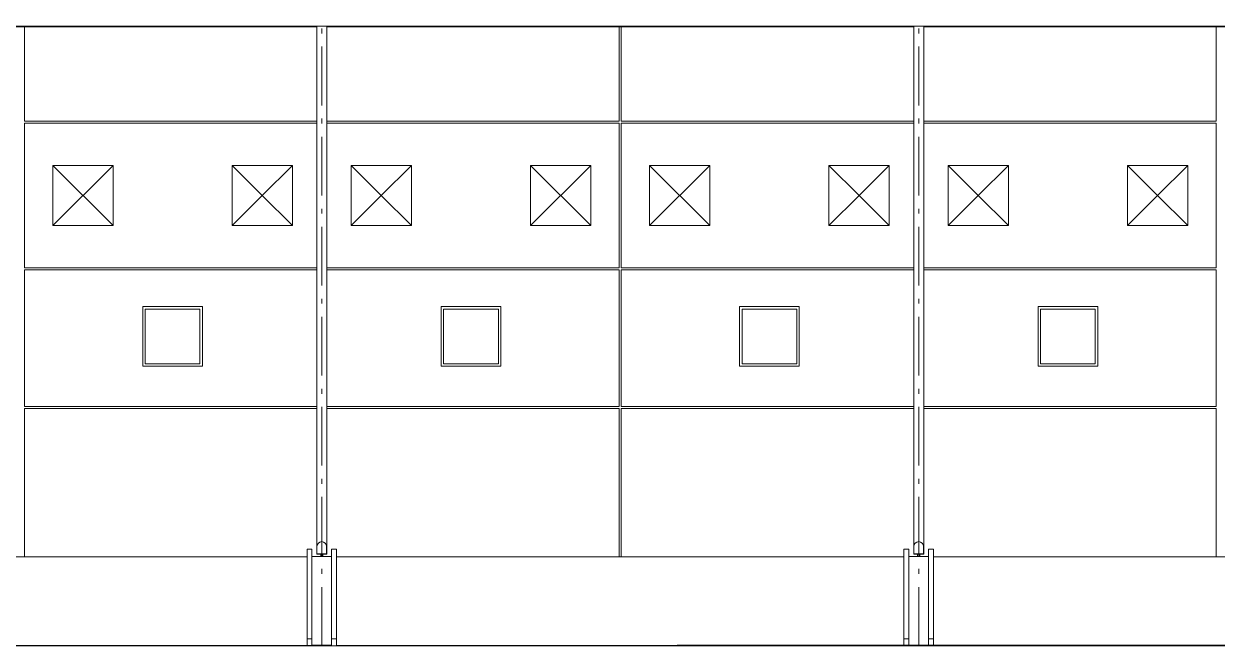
# Model space of a CAD drawing. Header units: metres. Extents: x -199 to 506, y -5 to 23.
# Drawn here: x -103.62 to -79.25, y -1.83 to 10.89 of the extents above; entities that cross this region are included whole.
import ezdxf

# ---------------------------------------------------------------- set-up
doc = ezdxf.new("R2010")
doc.units = ezdxf.units.M
doc.linetypes.add('01_Grid', pattern=[1.74, 1.2, -0.27, 0, -0.27])
for name, color, linetype, lineweight in [('03EJES-1', 1, '01_Grid', 5), ('06MUREXT', 92, 'Continuous', 9), ('17EQAGUA', 5, 'Continuous', 5), ('26VENT', 144, 'Continuous', 5), ('46BANQ', 8, 'Continuous', 5), ('53BAPS', 1, 'Continuous', 5), ('70LINEA', 1, 'Continuous', 13), ('70LINEA-1', 1, 'Continuous', 5), ('70LINEA-2', 250, 'Continuous', 15)]:
    doc.layers.add(name, color=color, linetype=linetype, lineweight=lineweight)

# ---------------------------------------------------------------- blocks, each defined once
blk = doc.blocks.new('Downspout - Square - Downspout - Square 8_x8_-V42-600rNorthElevEjeA Paint')
at = {"layer": '17EQAGUA'}
for p, q in [((-24.486, 10.841), (-24.486, 0.05)), ((-24.282, 0.05), (-24.282, 10.841)), ((-24.282, 0.05), (-24.486, 0.05)), ((-24.483, 0.06), (-24.483, 0.21)), ((-24.285, 0.06), (-24.483, 0.06)), ((-24.285, 0.21), (-24.285, 0.06))]:
    blk.add_line(p, q, dxfattribs=at)
blk.add_arc((-24.384, 0.21), 0.0986, 0, 180, dxfattribs=at)
blk = doc.blocks.new('Window - Fixed - 1_22x1_22 - Standard-7124419-600rNorthElevEjeA Paint')
at = {"layer": '26VENT'}
for p, q in [((-162.104, 5.06), (-162.104, 3.94)), ((-162.104, 5.06), (-160.984, 5.06)), ((-162.104, 3.94), (-162.104, 5.06)), ((-160.984, 3.94), (-160.984, 5.06)), ((-160.984, 5.06), (-160.984, 3.94)), ((-162.104, 3.94), (-160.984, 3.94)), ((-160.984, 3.94), (-162.104, 3.94))]:
    blk.add_line(p, q, dxfattribs=at)
blk = doc.blocks.new('Window - Square Opening - 1_23x1_23m-7476537-600rNorthElevEjeA Paint')
at = {"layer": '26VENT'}
for p, q in [((-103.0319, 6.76405), (-101.8, 7.99595)), ((-103.0319, 7.99595), (-101.8, 6.76405))]:
    blk.add_line(p, q, dxfattribs=at)

msp = doc.modelspace()

# ---------------------------------------------------------------- linework, layer by layer
at = {"layer": '03EJES-1'}
for p, q in [((-97.536, -1.8192), (-97.536, 20.1698)), ((-85.344, -1.8192), (-85.344, 20.1698))]:
    msp.add_line(p, q, dxfattribs=at)
at = {"layer": '06MUREXT'}
for p, q in [((-103.0319, 6.764), (-103.0319, 7.9959)), ((-103.0319, 7.9959), (-101.8, 7.9959)), ((-101.8, 7.9959), (-101.8, 6.764)), ((-93.272, 6.764), (-93.272, 7.9959)), ((-93.272, 7.9959), (-92.0401, 7.9959)), ((-92.0401, 7.9959), (-92.0401, 6.764)), ((-90.8399, 6.764), (-90.8399, 7.9959)), ((-90.8399, 7.9959), (-89.608, 7.9959)), ((-89.608, 7.9959), (-89.608, 6.764)), ((-101.8, 6.764), (-103.0319, 6.764)), ((-92.0401, 6.764), (-93.272, 6.764)), ((-89.608, 6.764), (-90.8399, 6.764)), ((-101.194, 3.89), (-101.194, 5.11)), ((-101.194, 5.11), (-99.974, 5.11)), ((-99.974, 5.11), (-99.974, 3.89)), ((-95.098, 3.89), (-95.098, 5.11)), ((-95.098, 5.11), (-93.878, 5.11)), ((-93.878, 5.11), (-93.878, 3.89)), ((-89.002, 3.89), (-89.002, 5.11)), ((-89.002, 5.11), (-87.782, 5.11)), ((-87.782, 5.11), (-87.782, 3.89)), ((-82.906, 3.89), (-82.906, 5.11)), ((-82.906, 5.11), (-81.686, 5.11)), ((-81.686, 5.11), (-81.686, 3.89)), ((-99.974, 3.89), (-101.194, 3.89)), ((-93.878, 3.89), (-95.098, 3.89)), ((-87.782, 3.89), (-89.002, 3.89)), ((-81.686, 3.89), (-82.906, 3.89))]:
    msp.add_line(p, q, dxfattribs=at)
at = {"layer": '46BANQ'}
for p, q in [((-97.736, 0.1524), (-97.836, 0.1524)), ((-97.836, 0.1524), (-97.836, -1.6799)), ((-97.736, 0.1524), (-97.736, -1.6799)), ((-97.336, 0.0024), (-97.736, 0.0024)), ((-97.236, 0.1524), (-97.336, 0.1524)), ((-97.336, 0.1524), (-97.336, -1.6799)), ((-97.236, 0.1524), (-97.236, -1.6799)), ((-85.544, 0.1524), (-85.644, 0.1524)), ((-85.644, 0.1524), (-85.644, -1.6776)), ((-85.544, 0.1524), (-85.544, -1.6776)), ((-85.144, 0.0024), (-85.544, 0.0024)), ((-85.044, 0.1524), (-85.144, 0.1524)), ((-85.144, 0.1524), (-85.144, -1.6776)), ((-85.044, 0.1524), (-85.044, -1.6776)), ((-109.428, 0), (-97.836, 0)), ((-97.236, 0), (-85.644, 0)), ((-85.044, 0), (-73.452, 0)), ((-97.736, -1.6799), (-97.836, -1.6799)), ((-97.836, -1.6799), (-97.836, -1.8104)), ((-97.736, -1.8083), (-97.736, -1.6799)), ((-97.236, -1.6799), (-97.336, -1.6799)), ((-97.336, -1.6799), (-97.336, -1.8083)), ((-97.236, -1.8103), (-97.236, -1.6799)), ((-85.544, -1.6776), (-85.644, -1.6776)), ((-85.644, -1.6776), (-85.644, -1.8081)), ((-85.544, -1.806), (-85.544, -1.6776)), ((-85.044, -1.6776), (-85.144, -1.6776)), ((-85.144, -1.6776), (-85.144, -1.806)), ((-85.044, -1.808), (-85.044, -1.6776)), ((-90.2762, -1.8213), (-144.1417, -1.8268)), ((-90.2762, -1.8213), (-130.2238, -1.8148)), ((-124.1938, -1.8141), (-90.2762, -1.8213)), ((-109.428, -1.812), (-97.3515, -1.8103)), ((-97.336, -1.8083), (-97.736, -1.8083)), ((-85.644, -1.8081), (-97.236, -1.8103)), ((-97.236, -1.8103), (-90.2762, -1.8093)), ((-90.2762, -1.8093), (-58.8812, -1.8068)), ((-90.2762, -1.8093), (-90.2762, -1.8213)), ((-90.2762, -1.8213), (-87.23, -1.8199)), ((-87.23, -1.82), (-90.2762, -1.8213)), ((-85.7293, -1.8192), (-58.8812, -1.8068)), ((-85.144, -1.806), (-85.544, -1.806)), ((-28.3455, -1.7944), (-85.4414, -1.8192)), ((-73.452, -1.8049), (-85.044, -1.8079))]:
    msp.add_line(p, q, dxfattribs=at)
at = {"layer": '53BAPS'}
for p, q in [((-0.339, 10.8409), (-182.5411, 10.8409)), ((-97.6374, 10.8268), (-109.6266, 10.8268)), ((-85.4454, 10.8268), (-97.4346, 10.8268)), ((-73.2545, 10.8268), (-85.2426, 10.8268))]:
    msp.add_line(p, q, dxfattribs=at)
at = {"layer": '70LINEA'}
for p, q in [((-103.6103, 8.9017), (-103.6103, 10.8268)), ((-91.4617, 8.9017), (-91.4617, 10.8268)), ((-91.4183, 8.9017), (-91.4183, 10.8268)), ((-79.2697, 8.9017), (-79.2697, 10.8268)), ((-97.6364, 8.9017), (-103.6103, 8.9017)), ((-103.6103, 8.8583), (-97.6364, 8.8583)), ((-103.6103, 5.9017), (-103.6103, 8.8583)), ((-91.4617, 8.9017), (-97.4356, 8.9017)), ((-97.4356, 8.8583), (-91.4617, 8.8583)), ((-91.4617, 8.8583), (-91.4617, 5.9017)), ((-85.4444, 8.9017), (-91.4183, 8.9017)), ((-91.4183, 8.8583), (-85.4444, 8.8583)), ((-91.4183, 5.9017), (-91.4183, 8.8583)), ((-79.2697, 8.9017), (-85.2436, 8.9017)), ((-85.2436, 8.8583), (-79.2697, 8.8583)), ((-79.2697, 8.8583), (-79.2697, 5.9017)), ((-103.0319, 6.764), (-103.0319, 7.9959)), ((-103.0319, 7.9959), (-101.8, 7.9959)), ((-101.8, 7.9959), (-101.8, 6.764)), ((-93.272, 6.764), (-93.272, 7.9959)), ((-93.272, 7.9959), (-92.0401, 7.9959)), ((-92.0401, 7.9959), (-92.0401, 6.764)), ((-90.8399, 6.764), (-90.8399, 7.9959)), ((-90.8399, 7.9959), (-89.608, 7.9959)), ((-89.608, 7.9959), (-89.608, 6.764)), ((-101.8, 6.764), (-103.0319, 6.764)), ((-92.0401, 6.764), (-93.272, 6.764)), ((-89.608, 6.764), (-90.8399, 6.764)), ((-97.6376, 5.9017), (-103.6103, 5.9017)), ((-103.6103, 5.8583), (-97.6376, 5.8583)), ((-103.6103, 3.0697), (-103.6103, 5.8583)), ((-91.4617, 5.9017), (-97.4344, 5.9017)), ((-97.4344, 5.8583), (-91.4617, 5.8583)), ((-91.4617, 5.8583), (-91.4617, 3.0697)), ((-85.4456, 5.9017), (-91.4183, 5.9017)), ((-91.4183, 5.8583), (-85.4456, 5.8583)), ((-91.4183, 3.0697), (-91.4183, 5.8583)), ((-79.2697, 5.9017), (-85.2424, 5.9017)), ((-85.2424, 5.8583), (-79.2697, 5.8583)), ((-79.2697, 5.8583), (-79.2697, 3.0697)), ((-101.194, 3.89), (-101.194, 5.11)), ((-101.194, 5.11), (-99.974, 5.11)), ((-99.974, 5.11), (-99.974, 3.89)), ((-95.098, 3.89), (-95.098, 5.11)), ((-95.098, 5.11), (-93.878, 5.11)), ((-93.878, 5.11), (-93.878, 3.89)), ((-89.002, 3.89), (-89.002, 5.11)), ((-89.002, 5.11), (-87.782, 5.11)), ((-87.782, 5.11), (-87.782, 3.89)), ((-82.906, 3.89), (-82.906, 5.11)), ((-82.906, 5.11), (-81.686, 5.11)), ((-81.686, 5.11), (-81.686, 3.89)), ((-99.974, 3.89), (-101.194, 3.89)), ((-93.878, 3.89), (-95.098, 3.89)), ((-87.782, 3.89), (-89.002, 3.89)), ((-81.686, 3.89), (-82.906, 3.89)), ((-97.6376, 3.0697), (-103.6103, 3.0697)), ((-103.6103, 3.0263), (-97.6376, 3.0263)), ((-103.6103, 0), (-103.6103, 3.0263)), ((-91.4617, 3.0697), (-97.4344, 3.0697)), ((-97.4344, 3.0263), (-91.4617, 3.0263)), ((-91.4617, 0), (-91.4617, 3.0263)), ((-85.4456, 3.0697), (-91.4183, 3.0697)), ((-91.4183, 3.0263), (-85.4456, 3.0263)), ((-91.4183, 0), (-91.4183, 3.0263)), ((-79.2697, 3.0697), (-85.2424, 3.0697)), ((-85.2424, 3.0263), (-79.2697, 3.0263)), ((-79.2697, 0), (-79.2697, 3.0263)), ((-97.5577, 0.0024), (-97.5577, 0.05)), ((-97.5143, 0.0024), (-97.5143, 0.05)), ((-85.3657, 0.0024), (-85.3657, 0.05)), ((-85.3223, 0.0024), (-85.3223, 0.05))]:
    msp.add_line(p, q, dxfattribs=at)
at = {"layer": '70LINEA-1'}
for p, q in [((-98.1361, 7.9959), (-99.368, 7.9959)), ((-98.7521, 7.38), (-99.368, 7.9959)), ((-99.368, 7.9959), (-99.368, 6.764)), ((-98.1361, 7.9959), (-98.7521, 7.38)), ((-98.1361, 6.764), (-98.1361, 7.9959)), ((-95.704, 7.9959), (-96.9359, 7.9959)), ((-96.32, 7.38), (-96.9359, 7.9959)), ((-96.9359, 7.9959), (-96.9359, 6.764)), ((-95.704, 7.9959), (-96.32, 7.38)), ((-95.704, 6.764), (-95.704, 7.9959)), ((-85.9441, 7.9959), (-87.176, 7.9959)), ((-86.5601, 7.38), (-87.176, 7.9959)), ((-87.176, 7.9959), (-87.176, 6.764)), ((-85.9441, 7.9959), (-86.5601, 7.38)), ((-85.9441, 6.764), (-85.9441, 7.9959)), ((-83.512, 7.9959), (-84.7439, 7.9959)), ((-84.128, 7.38), (-84.7439, 7.9959)), ((-84.7439, 7.9959), (-84.7439, 6.764)), ((-83.512, 7.9959), (-84.128, 7.38)), ((-83.512, 6.764), (-83.512, 7.9959)), ((-79.8481, 7.9959), (-81.08, 7.9959)), ((-80.464, 7.38), (-81.08, 7.9959)), ((-81.08, 7.9959), (-81.08, 6.764)), ((-79.8481, 7.9959), (-80.464, 7.38)), ((-79.8481, 6.764), (-79.8481, 7.9959)), ((-99.368, 6.764), (-98.7521, 7.38)), ((-98.7521, 7.38), (-98.1361, 6.764)), ((-96.9359, 6.764), (-96.32, 7.38)), ((-96.32, 7.38), (-95.704, 6.764)), ((-87.176, 6.764), (-86.5601, 7.38)), ((-86.5601, 7.38), (-85.9441, 6.764)), ((-84.7439, 6.764), (-84.128, 7.38)), ((-84.128, 7.38), (-83.512, 6.764)), ((-81.08, 6.764), (-80.464, 7.38)), ((-80.464, 7.38), (-79.8481, 6.764)), ((-99.368, 6.764), (-98.1361, 6.764)), ((-96.9359, 6.764), (-95.704, 6.764)), ((-87.176, 6.764), (-85.9441, 6.764)), ((-84.7439, 6.764), (-83.512, 6.764)), ((-81.08, 6.764), (-79.8481, 6.764))]:
    msp.add_line(p, q, dxfattribs=at)
at = {"layer": '70LINEA-2'}
msp.add_line((-199.38, -1.8192), (25.6939, -1.8192), dxfattribs=at)

# ---------------------------------------------------------------- block references
at = {"layer": '17EQAGUA'}
for p in [(-73.152, 0), (-60.96, 0)]:
    msp.add_blockref('Downspout - Square - Downspout - Square 8_x8_-V42-600rNorthElevEjeA Paint', p, dxfattribs=at)
at = {"layer": '26VENT'}
for name, p in [('Window - Square Opening - 1_23x1_23m-7476537-600rNorthElevEjeA Paint', (0, 0)), ('Window - Square Opening - 1_23x1_23m-7476537-600rNorthElevEjeA Paint', (9.7599, 0)), ('Window - Square Opening - 1_23x1_23m-7476537-600rNorthElevEjeA Paint', (12.192, 0)), ('Window - Fixed - 1_22x1_22 - Standard-7124419-600rNorthElevEjeA Paint', (60.96, 0)), ('Window - Fixed - 1_22x1_22 - Standard-7124419-600rNorthElevEjeA Paint', (67.056, 0)), ('Window - Fixed - 1_22x1_22 - Standard-7124419-600rNorthElevEjeA Paint', (73.152, 0)), ('Window - Fixed - 1_22x1_22 - Standard-7124419-600rNorthElevEjeA Paint', (79.248, 0))]:
    msp.add_blockref(name, p, dxfattribs=at)

doc.saveas('drawing.dxf')
